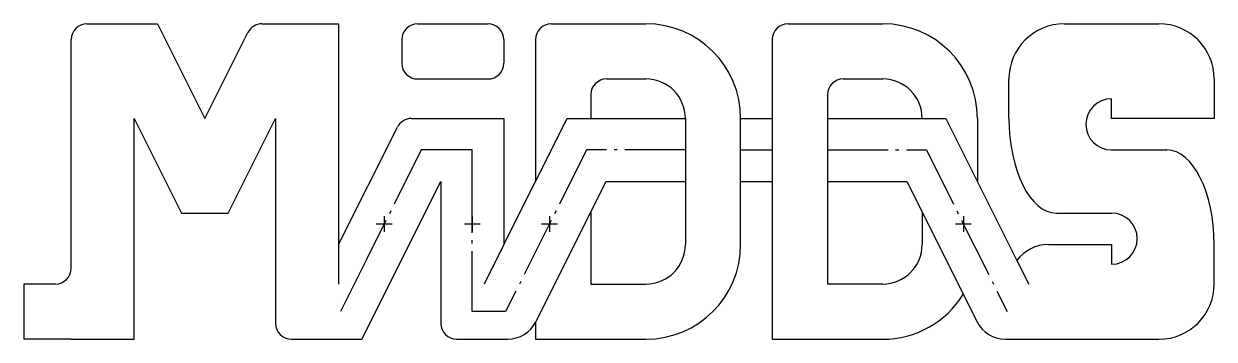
# Model space of a CAD drawing. Header units: millimetres. Extents: x 0 to 37.7, y 0 to 10.
import ezdxf

# ---------------------------------------------------------------- set-up
doc = ezdxf.new("R2010")
doc.units = ezdxf.units.MM
doc.linetypes.add('ACAD_ISO04W100', pattern=[30, 24, -3, 0, -3])

msp = doc.modelspace()

# ---------------------------------------------------------------- linework, layer by layer
at = {"color": 7, "linetype": 'Continuous'}
for p, q in [((2, 10), (4.236, 10)), ((4.236, 10), (5.736, 7)), ((7.545, 10), (9.972, 10)), ((9.972, 10), (9.972, 1.75)), ((12.472, 10), (14.708, 10)), ((16.708, 10), (19.708, 10)), ((24.208, 10), (27.208, 10)), ((32.958, 10), (35.958, 10)), ((1.5, 2.25), (1.5, 9.5)), ((5.736, 7), (7.098, 9.724)), ((11.972, 9.5), (11.972, 8.75)), ((15.208, 9.5), (15.208, 8.75)), ((16.208, 9.5), (16.208, 5)), ((23.708, 9.5), (23.708, 0)), ((12.472, 8.25), (14.708, 8.25)), ((18.458, 8.25), (19.708, 8.25)), ((25.958, 8.25), (27.208, 8.25)), ((31.208, 7), (31.208, 8.25)), ((37.708, 8.25), (37.708, 7)), ((17.958, 7.75), (17.958, 7)), ((25.458, 7.75), (25.458, 1.75)), ((34.458, 7), (34.458, 7.625)), ((3.5, 0), (3.5, 7)), ((3.5, 7), (5, 4)), ((6.472, 4), (7.972, 7)), ((7.972, 7), (7.972, 0.5)), ((12.281, 7), (15.208, 7)), ((15.208, 7), (15.208, 3)), ((15.208, 3), (17.208, 7)), ((17.208, 7), (20.958, 7)), ((20.958, 7), (20.958, 3)), ((22.708, 3), (22.708, 7)), ((22.708, 7), (23.708, 7)), ((25.458, 7), (29.208, 7)), ((29.208, 7), (31.208, 3)), ((30.208, 7), (30.208, 5)), ((37.708, 7), (34.458, 7)), ((9.972, 3), (11.834, 6.724)), ((34.458, 6), (36.208, 6)), ((10.708, 0), (13.208, 5)), ((13.208, 5), (13.208, 0.5)), ((16.221, 0.553), (18.444, 5)), ((18.444, 5), (20.958, 5)), ((22.708, 5), (23.708, 5)), ((25.458, 5), (27.972, 5)), ((27.972, 5), (30.196, 0.553)), ((5, 4), (6.472, 4)), ((17.958, 4.028), (17.958, 1.75)), ((28.458, 4.028), (28.458, 3)), ((32.708, 4), (34.458, 4)), ((15.208, 3), (14.583, 1.75)), ((31.208, 3), (31.458, 2.5)), ((32.458, 3), (32.708, 3)), ((32.708, 3), (34.458, 3)), ((34.458, 3), (34.458, 2.375)), ((37.708, 1.75), (37.708, 3)), ((31.458, 2.5), (31.833, 1.75)), ((0, 1.75), (0, 0)), ((1, 1.75), (0, 1.75)), ((17.958, 1.75), (19.708, 1.75)), ((27.208, 1.75), (25.458, 1.75)), ((16.208, 0.528), (16.208, 0)), ((1.5, 0), (0, 0)), ((1.5, 0), (3.5, 0)), ((8.472, 0), (10.708, 0)), ((13.708, 0), (15.326, 0)), ((16.208, 0), (19.708, 0)), ((23.708, 0), (27.208, 0)), ((31.09, 0), (35.958, 0))]:
    msp.add_line(p, q, dxfattribs=at)
at = {"linetype": 'ACAD_ISO04W100'}
for p, q in [((11.416, 3.901), (11.416, 3.401)), ((14.208, 3.901), (14.208, 3.401)), ((16.652, 3.901), (16.652, 3.401)), ((29.764, 3.901), (29.764, 3.401)), ((11.666, 3.651), (11.166, 3.651)), ((14.458, 3.651), (13.958, 3.651)), ((16.902, 3.651), (16.402, 3.651)), ((30.014, 3.651), (29.514, 3.651))]:
    msp.add_line(p, q, dxfattribs=at)
at = {"linetype": 'ACAD_ISO04W100', "ltscale": 0.08}
for points in [[(20.958, 6), (17.826, 6), (15.264, 0.875), (14.208, 0.875), (14.208, 5), (14.208, 6), (12.59, 6), (10.867, 2.553), (10.028, 0.875)], [(22.708, 6), (23.708, 6)], [(25.458, 6), (28.59, 6), (31.153, 0.875)]]:
    msp.add_lwpolyline(points, dxfattribs=at)
at = {"color": 7, "linetype": 'Continuous'}
for centre, radius, start, end in [((2, 9.5), 0.5, 90, 180), ((7.545, 9.5), 0.5, 90, 153.4349), ((12.472, 9.5), 0.5, 90, 180), ((14.708, 9.5), 0.5, 0, 90), ((16.708, 9.5), 0.5, 90, 180), ((19.708, 7), 3, 0, 90), ((24.208, 9.5), 0.5, 90, 180), ((27.208, 7), 3, 0, 90), ((32.958, 8.25), 1.75, 90, 180), ((35.958, 8.25), 1.75, 0, 90), ((12.472, 8.75), 0.5, 180, 270), ((14.708, 8.75), 0.5, 270, 0), ((18.458, 7.75), 0.5, 90, 180), ((19.708, 7), 1.25, 0, 90), ((25.958, 7.75), 0.5, 90, 180), ((27.208, 7), 1.25, 0, 90), ((34.458, 6.812), 0.813, 90, 270), ((12.281, 6.5), 0.5, 90, 153.4349), ((34.458, 3.188), 0.812, 270, 90), ((19.708, 3), 1.25, 270, 0), ((19.708, 3), 3, 270, 0), ((27.208, 3), 1.25, 270, 0), ((32.458, 1.75), 1.25, 90, 143.1301), ((1, 2.25), 0.5, 270, 0), ((35.958, 1.75), 1.75, 270, 0), ((27.208, 3), 3, 270, 328.2941), ((8.472, 0.5), 0.5, 180, 270), ((13.708, 0.5), 0.5, 180, 270), ((15.326, 1), 1, 270, 333.4349), ((31.09, 1), 1, 206.5651, 270)]:
    msp.add_arc(centre, radius, start, end, dxfattribs=at)
for centre, major_axis in [((32.708, 7), (0, -3)), ((36.208, 3), (0, 3))]:
    msp.add_ellipse(centre, major_axis=major_axis, ratio=0.5, start_param=4.712389, end_param=6.283185, dxfattribs=at)

doc.saveas('drawing.dxf')
